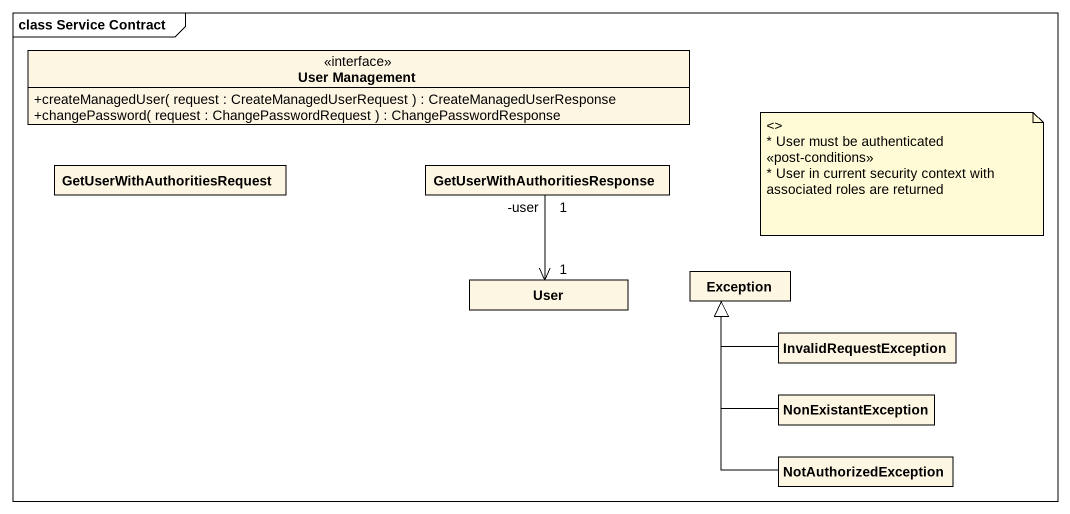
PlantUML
@startuml
mainframe class Service Contract
hide circle
hide empty members
skinparam classAttributeIconSize 0
interface "User Management" as User_Management {
  +createManagedUser( request : CreateManagedUserRequest ) : CreateManagedUserResponse
  +changePassword( request : ChangePasswordRequest ) : ChangePasswordResponse
}
class "GetUserWithAuthoritiesRequest" as GetUserWithAuthoritiesReques
class "GetUserWithAuthoritiesResponse" as GetUserWithAuthoritiesRespon
class User
class "Exception" as Exception_
class InvalidRequestException
class NonExistantException
class NotAuthorizedException
GetUserWithAuthoritiesRespon "1\n-user" --> "1" User
InvalidRequestException -left-|> Exception_
NonExistantException -up-|> Exception_
NotAuthorizedException -up-|> Exception_
note as N1
  <>
  * User must be authenticated
  <<post-conditions>>
  * User in current security context with
  associated roles are returned
end note
@enduml
